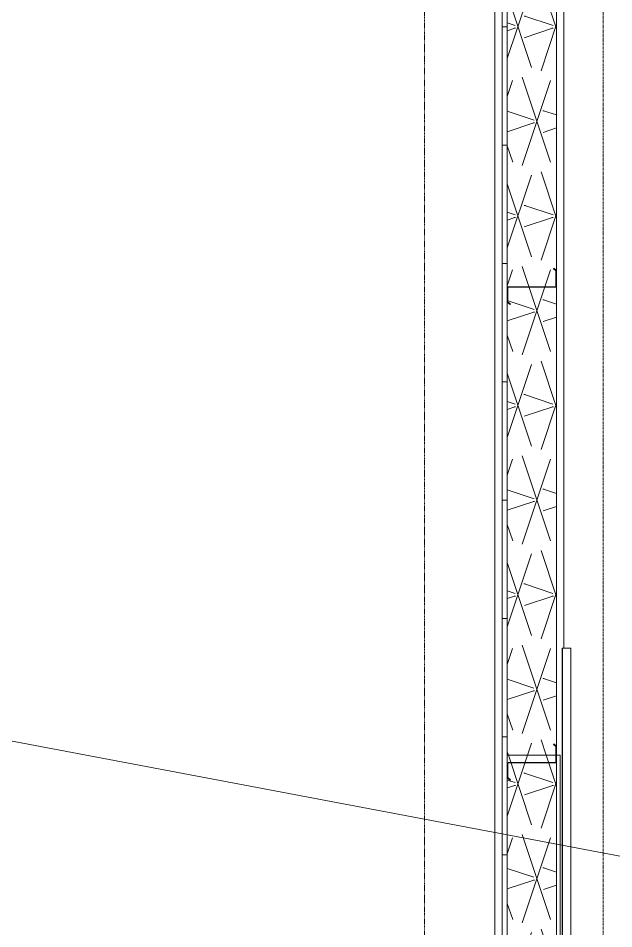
# Model space of a CAD drawing. Header units: inches. Extents: x 21386 to 98546, y -290 to 853.
# Drawn here: x 31594 to 31714.9, y 111 to 295.8 of the extents above; entities that cross this region are included whole.
import ezdxf

# ---------------------------------------------------------------- set-up
doc = ezdxf.new("R2010")
doc.units = ezdxf.units.IN
doc.header["$MEASUREMENT"] = 0
doc.linetypes.add('Dash Dot 3_16_', pattern=[0.3125, 0.1875, -0.0625, 0, -0.0625])
doc.linetypes.add('Grid Line 1_2_', pattern=[0.875, 0.5, -0.125, 0.125, -0.125])
for name, color, linetype, lineweight in [('A-ANNO-IDEN', 131, 'Continuous', 9), ('A-ANNO-SYMB', 150, 'Continuous', 9), ('A-DOOR', 31, 'Continuous', 13), ('A-WALL', 113, 'Continuous', 13), ('A-WALL-PATT', 111, 'Continuous', 25), ('S-BEAM', 12, 'Continuous', 13), ('S-GRID', 1, 'Continuous', 9)]:
    doc.layers.add(name, color=color, linetype=linetype, lineweight=lineweight)
pattern_1 = [(0, (22011.012, 102), (0, 24), []), (90, (22011.012, 102), (-24, 1e-15), [])]
pattern_2 = [(161.57, (22011.972, 102.96), (-7.6802237, -0.0009796), [0, -54.643, 6.067, 0]), (18.43, (22010.052, 102.96), (-7.6802237, 0.0009796), [0, -54.643, 6.067, 0]), (108.43, (22011.972, 102.96), (3.8382953, -19.2013653), [18.211, -42.499]), (71.57, (22010.052, 102.96), (3.8382953, 19.2013653), [18.211, -42.499])]

# ---------------------------------------------------------------- blocks, each defined once
blk = doc.blocks.new('overhead door - one-983186-Building Section - North_South looking East _ Fitness Center')
at = {"layer": 'A-DOOR', "lineweight": 9}
h = blk.add_hatch(dxfattribs=at)
h.set_pattern_fill('FP_41', color=8, style=0, pattern_type=2)
h.set_pattern_definition([(90, (21128.428, 0), (-8, 5e-16), [])])
h.paths.add_polyline_path([(21136.06, 0), (21137.18, 0), (21137.18, 168), (21135.43, 168), (21135.43, 99), (21136.05, 99), (21136.05, 0)], flags=0)
at = {"layer": 'A-DOOR', "color": 8, "lineweight": 9}
for p, q in [((21137.18, 168), (21135.43, 168)), ((21135.43, 168), (21135.43, 99)), ((21137.18, 168), (21137.18, 0))]:
    blk.add_line(p, q, dxfattribs=at)
blk = doc.blocks.new('columns and girder2 - one-1334686-Building Section - North_South looking East _ Fitness Center')
at = {"layer": 'S-BEAM', "color": 8, "lineweight": 9}
blk.add_line((21135.8, 168), (21135.8, 386.67), dxfattribs=at)
blk = doc.blocks.new('Girt_Z - 10_D-1732869-Building Section - North_South looking East _ Fitness Center')
at = {"layer": 'S-BEAM', "color": 7}
for p, q in [((21133.73, 148.54), (21133.66, 148.46)), ((21133.66, 148.46), (21134.19, 148.01)), ((21134.3, 148.06), (21133.73, 148.54)), ((21134.19, 148.01), (21134.19, 144.87)), ((21134.3, 144.69), (21134.3, 148.06)), ((21124.3, 144.61), (21124.3, 141.67)), ((21124.41, 141.72), (21124.41, 144.61)), ((21134.12, 144.8), (21124.49, 144.8)), ((21124.49, 144.69), (21134.3, 144.69)), ((21124.3, 141.67), (21124.88, 141.19)), ((21124.95, 141.27), (21124.41, 141.72)), ((21124.88, 141.19), (21124.95, 141.27))]:
    blk.add_line(p, q, dxfattribs=at)
for centre, radius, start, end in [((21124.49, 144.61), 0.188, 90, 180), ((21124.49, 144.61), 0.0782, 90, 177.8773), ((21134.12, 144.88), 0.0782, 270, 356.9576)]:
    blk.add_arc(centre, radius, start, end, dxfattribs=at)
blk = doc.blocks.new('Girt_Z - 10_D-1223956-Building Section - North_South looking East _ Fitness Center')
at = {"layer": 'S-BEAM', "lineweight": 9}
h = blk.add_hatch(dxfattribs=at)
h.set_pattern_fill('FP_36', color=8, style=0, pattern_type=2)
h.set_pattern_definition([(45, (22011.012, 102), (-19.007, 19.007), []), (45, (22011.012, 130.8), (-19.007, 19.007), [])])
h.paths.add_polyline_path([(21124.88, 237.69), (21124.95, 237.77), (21124.41, 238.22), (21124.41, 241.11), (21124.3, 241.11), (21124.3, 238.17)], flags=0)
h.paths.add_polyline_path([(21134.3, 241.19), (21134.3, 244.56), (21133.73, 245.04), (21133.66, 244.96), (21134.19, 244.51), (21134.19, 241.37)], flags=0)
h.paths.add_polyline_path([(21124.49, 241.19), (21134.3, 241.19), (21134.12, 241.3), (21124.49, 241.3)], flags=0)
at = {"layer": 'S-BEAM', "color": 7}
for p, q in [((21133.73, 245.04), (21133.66, 244.96)), ((21133.66, 244.96), (21134.19, 244.51)), ((21134.3, 244.56), (21133.73, 245.04)), ((21134.19, 244.51), (21134.19, 241.37)), ((21134.3, 241.19), (21134.3, 244.56)), ((21124.3, 241.11), (21124.3, 238.17)), ((21124.41, 238.22), (21124.41, 241.11)), ((21134.12, 241.3), (21124.49, 241.3)), ((21124.49, 241.19), (21134.3, 241.19)), ((21124.3, 238.17), (21124.88, 237.69)), ((21124.95, 237.77), (21124.41, 238.22)), ((21124.88, 237.69), (21124.95, 237.77))]:
    blk.add_line(p, q, dxfattribs=at)
for centre, radius, start, end in [((21124.49, 241.11), 0.188, 90, 180), ((21124.49, 241.11), 0.0782, 90, 177.8773), ((21134.12, 241.38), 0.0782, 270, 356.9576)]:
    blk.add_arc(centre, radius, start, end, dxfattribs=at)

msp = doc.modelspace()

# ---------------------------------------------------------------- hatches: boundary and pattern name
at = {"layer": 'A-WALL-PATT', "lineweight": 9}
h = msp.add_hatch(dxfattribs=at)
h.set_pattern_fill('FP_37', color=8, style=0, pattern_type=2)
h.set_pattern_definition(pattern_1)
h.paths.add_polyline_path([(31693.25, 146.25), (31693.25, 335), (31692.25, 335), (31692.25, 146.25)], flags=0)
h = msp.add_hatch(dxfattribs=at)
h.set_pattern_fill('FP_34', color=8, style=0, pattern_type=2)
h.set_pattern_definition(pattern_2)
h.paths.add_polyline_path([(31703.25, 146.25), (31703.25, 335), (31693.25, 335), (31693.25, 146.25)], flags=0)
h = msp.add_hatch(dxfattribs=at)
h.set_pattern_fill('FP_37', color=8, style=0, pattern_type=2)
h.set_pattern_definition(pattern_1)
h.paths.add_polyline_path([(31693.25, 96), (31693.25, 146.25), (31692.25, 146.25), (31692.25, 96)], flags=0)
h = msp.add_hatch(dxfattribs=at)
h.set_pattern_fill('FP_34', color=8, style=0, pattern_type=2)
h.set_pattern_definition(pattern_2)
h.paths.add_polyline_path([(31703.25, 96), (31703.25, 146.25), (31693.25, 146.25), (31693.25, 96), (31695.33, 96)], flags=0)

# ---------------------------------------------------------------- linework, layer by layer
at = {"layer": 'A-ANNO-IDEN', "color": 153}
msp.add_line((31767.66, 116.08), (31467.94, 172.64), dxfattribs=at)
at = {"layer": 'A-ANNO-SYMB', "linetype": 'Dash Dot 3_16_'}
msp.add_line((31676.49, 452.37), (31676.49, -45.66), dxfattribs=at)
at = {"layer": 'A-WALL', "color": 7}
for p, q in [((31690.75, 335), (31690.75, 96)), ((31692.25, 335), (31692.25, 96)), ((31693.25, 335), (31693.25, 96)), ((31703.25, 96), (31703.25, 335)), ((31693.25, 146.25), (31704, 146.25)), ((31704, 96), (31704, 146.25))]:
    msp.add_line(p, q, dxfattribs=at)
at = {"layer": 'S-GRID', "linetype": 'Grid Line 1_2_'}
for p, q in [((31693.25, -273.16), (31693.25, 738.66)), ((31703.25, -273.16), (31703.25, 738.66)), ((31712.75, -273.16), (31712.75, 738.66))]:
    msp.add_line(p, q, dxfattribs=at)

# ---------------------------------------------------------------- block references
at = {"layer": 'A-DOOR', "color": 8, "lineweight": 9}
msp.add_blockref('overhead door - one-983186-Building Section - North_South looking East _ Fitness Center', (10568.95, 0), dxfattribs=at)
at = {"layer": 'S-BEAM', "color": 8, "lineweight": 9}
for name in ['columns and girder2 - one-1334686-Building Section - North_South looking East _ Fitness Center', 'Girt_Z - 10_D-1223956-Building Section - North_South looking East _ Fitness Center', 'Girt_Z - 10_D-1732869-Building Section - North_South looking East _ Fitness Center']:
    msp.add_blockref(name, (10568.95, 0), dxfattribs=at)

doc.saveas('drawing.dxf')
